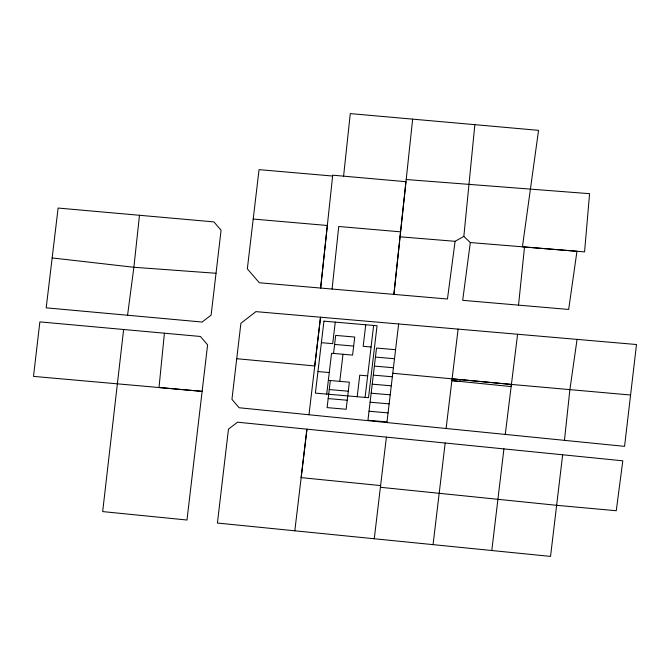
<?xml version="1.0" encoding="UTF-8"?>
<svg xmlns="http://www.w3.org/2000/svg" width="670" height="670" viewBox="0 0 670 670"><rect width="100%" height="100%" fill="white"/><g stroke="black" fill="none" stroke-linecap="round" stroke-linejoin="round"><path stroke-width="1" d="M406.188 179.518L589.575 193.68L584.575 251.895L522.424 246.811L538.546 130.349L474.854 124.662L463.841 236.393L470.315 242.557L576.962 251.267L568.671 309.456L462.694 300.328L470.315 242.557M164.418 333.174L159.008 387.511L202.131 391.355L33.5 376.389L39.865 321.885L200.439 336.474L207.6 344.874L186.98 520.02L102.677 511.587L123.632 329.489M518.538 305.126L524.518 246.962M332.085 289.055L338.735 226.485L400.56 231.845L405.961 181.687L332.714 175.188L320.637 288.075L327.32 225.489L253.21 219.048M400.56 231.845L393.91 294.381L412.653 119.143L474.854 124.662M139.486 215.288L133.874 267.271L127.568 315.235L46.197 307.84L58.114 208.043L213.923 221.896L221.075 230.271L211.117 315.101L202.114 322.036L127.568 315.235M343.593 176.143L350.284 113.598L412.653 119.143M564.458 440.349L624.566 446.354L636.5 344.522L255.915 311.634L240.907 323.25L231.946 399.345L239.115 407.754L564.458 440.349L569.852 389.898L577.063 339.372M308.979 414.747L320.536 317.203L314.749 365.954L236.745 358.718M294.817 530.799L306.935 429.169L622.807 460.809L616.258 510.733L556.611 505.306L380.401 487.291L386.397 437.116M326.709 394.086L331.558 353.283L352.588 355.1L354.732 337.052L335.687 335.402L333.543 353.45M335.26 322.128L332.705 343.66L321.391 342.68M330.327 380.535L327.102 407.611L346.156 409.261L349.372 382.185L328.342 380.359M339.774 381.347L342.99 354.271M357.194 396.724L359.748 375.192L367.646 375.87M365.745 324.766L363.182 346.306L371.079 346.985M365.091 397.411L373.642 325.444M386.917 422.569L398.633 323.962M374.27 538.747L380.602 485.574L301.14 477.626L306.935 429.169L237.515 422.201L228.47 429.118L217.415 523.044L550.539 556.402L562.658 454.779M433.063 544.643L445.181 443.021M503.924 448.9L491.797 550.522M446.103 428.465L458.104 329.096M505.264 434.411L517.583 334.238M392.771 373.265L511.394 384.429L460.198 379.605L459.955 381.448L451.881 380.619L511.126 386.573L511.394 384.429L630.562 395.015M463.841 236.393L455.097 241.309L447.451 299.013L259.307 282.757L247.339 268.846L259.039 169.636L332.613 176.042M216.033 273.268L133.874 267.271L52.151 257.942M400.065 236.811L455.097 241.309M334.615 344.422L353.659 346.072M395.576 349.707L376.523 348.057L367.939 420.266L386.992 421.916M375.451 357.085L394.504 358.735M374.379 366.105L393.424 367.755M373.307 375.133L392.352 376.783M317.957 371.565L329.272 372.545M372.235 384.161L391.28 385.811M329.246 389.563L348.3 391.213M371.163 393.19L390.208 394.839M328.174 398.583L347.228 400.233M370.091 402.218L389.136 403.868M369.019 411.246L388.064 412.887M452.099 378.826L460.198 379.605M323.945 321.148L315.394 393.106L368.508 397.704L377.059 325.746L323.945 321.148"/></g></svg>
